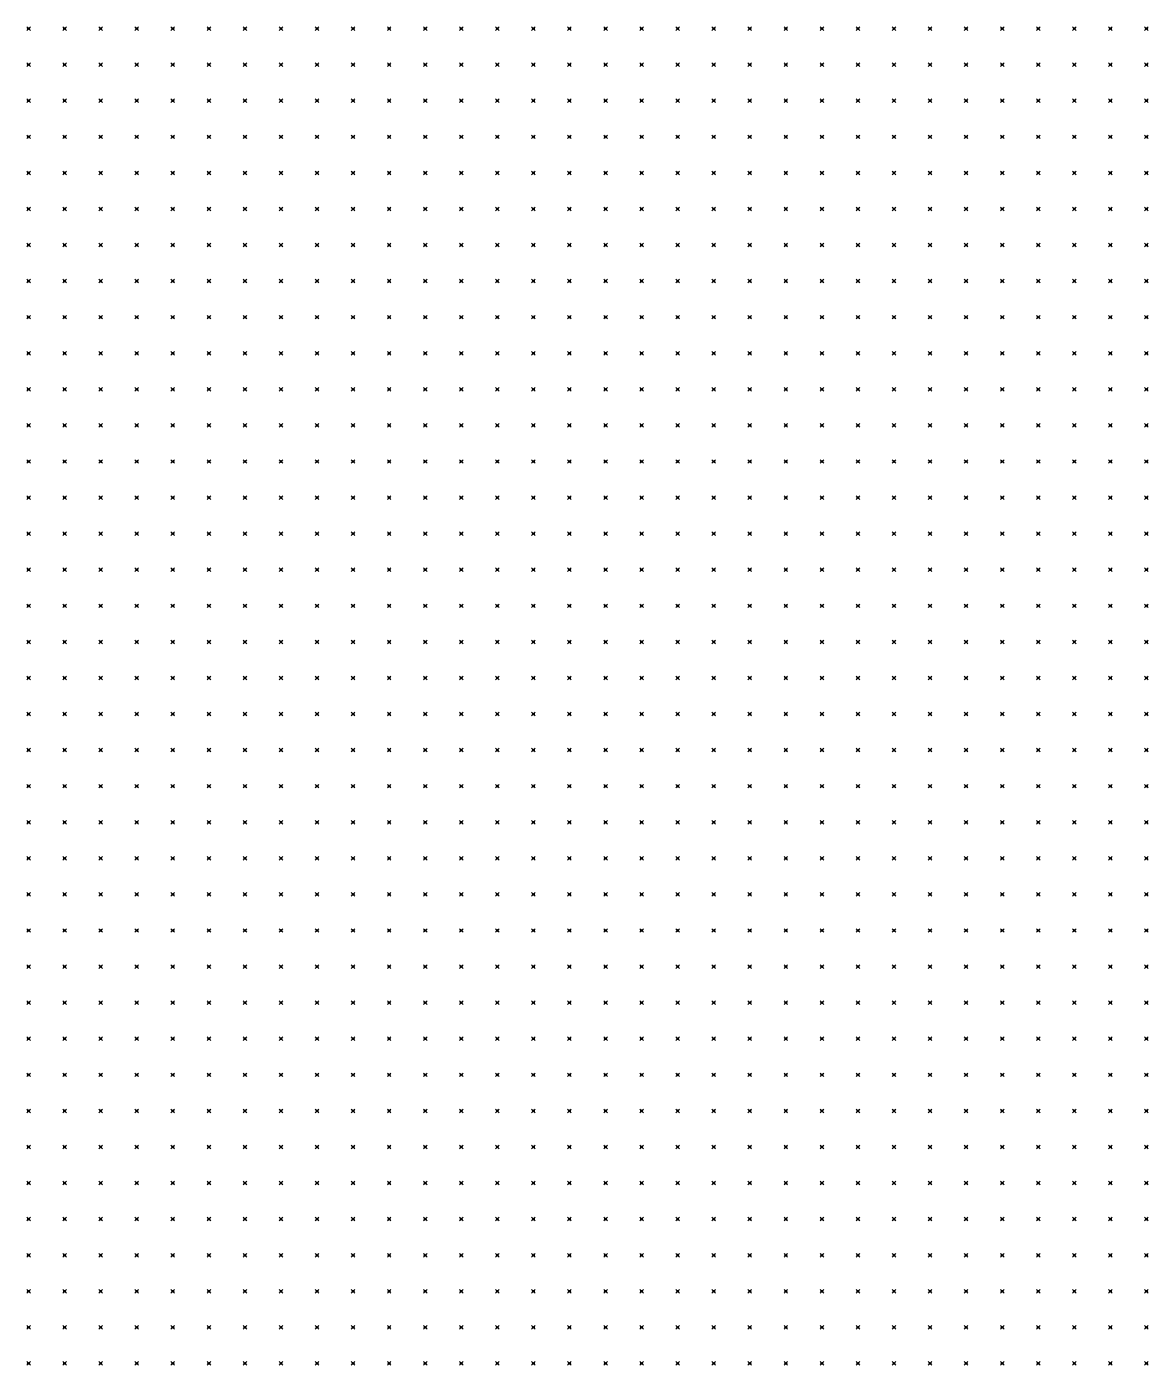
# Model space of a CAD drawing. Header units: metres. Extents: x 441556 to 446409, y 432338 to 461058.
# Drawn here: x 443670.1 to 443763.4, y 446561 to 446672.2 of the extents above; entities that cross this region are included whole.
import ezdxf

# ---------------------------------------------------------------- set-up
doc = ezdxf.new("R2010")
doc.units = ezdxf.units.M
doc.header["$MEASUREMENT"] = 0
doc.header["$PDMODE"] = 35
doc.header["$PDSIZE"] = 0.15
doc.layers.add('DTM-NOK-RevN_POINTS', color=91, linetype='Continuous')

msp = doc.modelspace()

# ---------------------------------------------------------------- linework, layer by layer
at = {"layer": 'DTM-NOK-RevN_POINTS'}
for p in [(443670.25, 446672.087, 357.161), (443673.249, 446672.087, 356.788), (443676.249, 446672.087, 356.879), (443679.248, 446672.087, 357.101), (443682.247, 446672.087, 357.329), (443685.247, 446672.087, 357.304), (443688.246, 446672.087, 356.971), (443691.245, 446672.087, 356.75), (443694.245, 446672.087, 356.613), (443697.244, 446672.087, 356.526), (443700.244, 446672.087, 356.518), (443703.243, 446672.087, 356.471), (443706.242, 446672.087, 356.49), (443709.242, 446672.087, 356.412), (443712.241, 446672.087, 356.339), (443715.24, 446672.087, 356.065), (443718.24, 446672.087, 355.11), (443721.239, 446672.087, 355.002), (443724.238, 446672.087, 355.014), (443727.238, 446672.087, 354.931), (443730.237, 446672.087, 354.839), (443733.237, 446672.087, 354.549), (443736.236, 446672.087, 353.616), (443739.235, 446672.087, 352.095), (443742.235, 446672.087, 352.672), (443745.234, 446672.087, 354.197), (443748.233, 446672.087, 354.091), (443751.233, 446672.087, 354.074), (443754.232, 446672.087, 353.958), (443757.231, 446672.087, 353.925), (443760.231, 446672.087, 353.923), (443763.23, 446672.087, 353.95), (443670.25, 446669.087, 357.214), (443673.249, 446669.087, 357.137), (443676.249, 446669.087, 357.171), (443679.248, 446669.087, 357.426), (443682.247, 446669.087, 357.576), (443685.247, 446669.087, 357.525), (443688.246, 446669.087, 357.297), (443691.245, 446669.087, 357.026), (443694.245, 446669.087, 356.95), (443697.244, 446669.087, 356.762), (443700.244, 446669.087, 356.648), (443703.243, 446669.087, 356.685), (443706.242, 446669.087, 356.663), (443709.242, 446669.087, 356.597), (443712.241, 446669.087, 356.528), (443715.24, 446669.087, 356.372), (443718.24, 446669.087, 355.959), (443721.239, 446669.087, 355.611), (443724.238, 446669.087, 355.102), (443727.238, 446669.087, 355.08), (443730.237, 446669.087, 354.957), (443733.237, 446669.087, 354.742), (443736.236, 446669.087, 354.066), (443739.235, 446669.087, 352.676), (443742.235, 446669.087, 352.685), (443745.234, 446669.087, 354.398), (443748.233, 446669.087, 354.552), (443751.233, 446669.087, 354.29), (443754.232, 446669.087, 354.078), (443757.231, 446669.087, 354.091), (443760.231, 446669.087, 354.144), (443763.23, 446669.087, 354.134), (443670.25, 446666.088, 357.404), (443673.249, 446666.088, 357.358), (443676.249, 446666.088, 357.543), (443679.248, 446666.088, 358.137), (443682.247, 446666.088, 357.843), (443685.247, 446666.088, 357.649), (443688.246, 446666.088, 357.519), (443691.245, 446666.088, 357.373), (443694.245, 446666.088, 357.46), (443697.244, 446666.088, 357.256), (443700.244, 446666.088, 357.135), (443703.243, 446666.088, 357.026), (443706.242, 446666.088, 356.96), (443709.242, 446666.088, 356.852), (443712.241, 446666.088, 356.708), (443715.24, 446666.088, 356.627), (443718.24, 446666.088, 356.567), (443721.239, 446666.088, 356.388), (443724.238, 446666.088, 355.458), (443727.238, 446666.088, 355.153), (443730.237, 446666.088, 355.102), (443733.237, 446666.088, 354.946), (443736.236, 446666.088, 354.32), (443739.235, 446666.088, 353), (443742.235, 446666.088, 352.296), (443745.234, 446666.088, 354.261), (443748.233, 446666.088, 354.695), (443751.233, 446666.088, 354.483), (443754.232, 446666.088, 354.335), (443757.231, 446666.088, 354.331), (443760.231, 446666.088, 354.427), (443763.23, 446666.088, 354.321), (443670.25, 446663.088, 357.624), (443673.249, 446663.088, 357.624), (443676.249, 446663.088, 357.84), (443679.248, 446663.088, 358.214), (443682.247, 446663.088, 358.202), (443685.247, 446663.088, 357.8), (443688.246, 446663.088, 357.523), (443691.245, 446663.088, 357.503), (443694.245, 446663.088, 357.545), (443697.244, 446663.088, 357.617), (443700.244, 446663.088, 357.599), (443703.243, 446663.088, 357.426), (443706.242, 446663.088, 357.276), (443709.242, 446663.088, 357.047), (443712.241, 446663.088, 357.033), (443715.24, 446663.088, 356.955), (443718.24, 446663.088, 356.722), (443721.239, 446663.088, 356.544), (443724.238, 446663.088, 356.334), (443727.238, 446663.088, 355.777), (443730.237, 446663.088, 355.371), (443733.237, 446663.088, 355.175), (443736.236, 446663.088, 354.83), (443739.235, 446663.088, 353.508), (443742.235, 446663.088, 352.634), (443745.234, 446663.088, 354.567), (443748.233, 446663.088, 354.86), (443751.233, 446663.088, 354.707), (443754.232, 446663.088, 354.64), (443757.231, 446663.088, 354.589), (443760.231, 446663.088, 354.648), (443763.23, 446663.088, 354.545), (443670.25, 446660.089, 357.872), (443673.249, 446660.089, 357.806), (443676.249, 446660.089, 358.181), (443679.248, 446660.089, 358.414), (443682.247, 446660.089, 358.409), (443685.247, 446660.089, 358.224), (443688.246, 446660.089, 357.866), (443691.245, 446660.089, 357.635), (443694.245, 446660.089, 357.7), (443697.244, 446660.089, 357.694), (443700.244, 446660.089, 357.692), (443703.243, 446660.089, 357.736), (443706.242, 446660.089, 357.59), (443709.242, 446660.089, 357.366), (443712.241, 446660.089, 357.56), (443715.24, 446660.089, 357.558), (443718.24, 446660.089, 357.332), (443721.239, 446660.089, 357.046), (443724.238, 446660.089, 356.627), (443727.238, 446660.089, 356.179), (443730.237, 446660.089, 355.751), (443733.237, 446660.089, 355.528), (443736.236, 446660.089, 355.222), (443739.235, 446660.089, 354.317), (443742.235, 446660.089, 352.732), (443745.234, 446660.089, 354.616), (443748.233, 446660.089, 355.011), (443751.233, 446660.089, 354.982), (443754.232, 446660.089, 354.999), (443757.231, 446660.089, 354.961), (443760.231, 446660.089, 355.035), (443763.23, 446660.089, 354.935), (443670.25, 446657.09, 358.048), (443673.249, 446657.09, 358.111), (443676.249, 446657.09, 358.293), (443679.248, 446657.09, 358.393), (443682.247, 446657.09, 358.504), (443685.247, 446657.09, 358.644), (443688.246, 446657.09, 358.445), (443691.245, 446657.09, 358.097), (443694.245, 446657.09, 357.795), (443697.244, 446657.09, 357.767), (443700.244, 446657.09, 357.758), (443703.243, 446657.09, 357.782), (443706.242, 446657.09, 357.92), (443709.242, 446657.09, 357.688), (443712.241, 446657.09, 357.702), (443715.24, 446657.09, 357.898), (443718.24, 446657.09, 357.783), (443721.239, 446657.09, 357.684), (443724.238, 446657.09, 357.547), (443727.238, 446657.09, 357.198), (443730.237, 446657.09, 356.478), (443733.237, 446657.09, 355.941), (443736.236, 446657.09, 355.655), (443739.235, 446657.09, 354.662), (443742.235, 446657.09, 352.783), (443745.234, 446657.09, 354.699), (443748.233, 446657.09, 355.204), (443751.233, 446657.09, 355.285), (443754.232, 446657.09, 355.251), (443757.231, 446657.09, 355.252), (443760.231, 446657.09, 355.271), (443763.23, 446657.09, 355.13), (443670.25, 446654.09, 358.27), (443673.249, 446654.09, 358.261), (443676.249, 446654.09, 358.406), (443679.248, 446654.09, 358.599), (443682.247, 446654.09, 358.686), (443685.247, 446654.09, 358.788), (443688.246, 446654.09, 358.797), (443691.245, 446654.09, 358.737), (443694.245, 446654.09, 358.59), (443697.244, 446654.09, 358.257), (443700.244, 446654.09, 358.287), (443703.243, 446654.09, 358.144), (443706.242, 446654.09, 358.119), (443709.242, 446654.09, 358.082), (443712.241, 446654.09, 357.96), (443715.24, 446654.09, 358.061), (443718.24, 446654.09, 358.21), (443721.239, 446654.09, 358.237), (443724.238, 446654.09, 357.926), (443727.238, 446654.09, 357.735), (443730.237, 446654.09, 357.407), (443733.237, 446654.09, 356.455), (443736.236, 446654.09, 355.976), (443739.235, 446654.09, 354.886), (443742.235, 446654.09, 353.154), (443745.234, 446654.09, 355.011), (443748.233, 446654.09, 355.486), (443751.233, 446654.09, 355.403), (443754.232, 446654.09, 355.358), (443757.231, 446654.09, 355.378), (443760.231, 446654.09, 355.392), (443763.23, 446654.09, 355.316), (443670.25, 446651.091, 358.384), (443673.249, 446651.091, 358.201), (443676.249, 446651.091, 358.297), (443679.248, 446651.091, 358.367), (443682.247, 446651.091, 358.567), (443685.247, 446651.091, 358.719), (443688.246, 446651.091, 358.778), (443691.245, 446651.091, 358.864), (443694.245, 446651.091, 358.929), (443697.244, 446651.091, 358.926), (443700.244, 446651.091, 358.897), (443703.243, 446651.091, 358.677), (443706.242, 446651.091, 358.32), (443709.242, 446651.091, 358.196), (443712.241, 446651.091, 358.134), (443715.24, 446651.091, 358.167), (443718.24, 446651.091, 358.26), (443721.239, 446651.091, 358.363), (443724.238, 446651.091, 358.177), (443727.238, 446651.091, 358.206), (443730.237, 446651.091, 357.518), (443733.237, 446651.091, 356.848), (443736.236, 446651.091, 356.354), (443739.235, 446651.091, 354.884), (443742.235, 446651.091, 353.198), (443745.234, 446651.091, 355.322), (443748.233, 446651.091, 355.776), (443751.233, 446651.091, 355.63), (443754.232, 446651.091, 355.623), (443757.231, 446651.091, 355.573), (443760.231, 446651.091, 355.558), (443763.23, 446651.091, 355.505), (443670.25, 446648.092, 358.607), (443673.249, 446648.092, 358.402), (443676.249, 446648.092, 358.419), (443679.248, 446648.092, 358.593), (443682.247, 446648.092, 358.702), (443685.247, 446648.092, 358.809), (443688.246, 446648.092, 358.713), (443691.245, 446648.092, 358.833), (443694.245, 446648.092, 358.998), (443697.244, 446648.092, 358.949), (443700.244, 446648.092, 358.937), (443703.243, 446648.092, 358.78), (443706.242, 446648.092, 358.435), (443709.242, 446648.092, 358.132), (443712.241, 446648.092, 358.273), (443715.24, 446648.092, 358.453), (443718.24, 446648.092, 358.449), (443721.239, 446648.092, 358.214), (443724.238, 446648.092, 358.194), (443727.238, 446648.092, 357.936), (443730.237, 446648.092, 357.511), (443733.237, 446648.092, 357.001), (443736.236, 446648.092, 356.626), (443739.235, 446648.092, 355.157), (443742.235, 446648.092, 353.422), (443745.234, 446648.092, 355.399), (443748.233, 446648.092, 356.063), (443751.233, 446648.092, 355.951), (443754.232, 446648.092, 355.933), (443757.231, 446648.092, 355.782), (443760.231, 446648.092, 355.76), (443763.23, 446648.092, 355.734), (443670.25, 446645.092, 358.839), (443673.249, 446645.092, 358.551), (443676.249, 446645.092, 358.682), (443679.248, 446645.092, 358.908), (443682.247, 446645.092, 358.991), (443685.247, 446645.092, 358.817), (443688.246, 446645.092, 359.095), (443691.245, 446645.092, 358.892), (443694.245, 446645.092, 358.862), (443697.244, 446645.092, 358.845), (443700.244, 446645.092, 358.819), (443703.243, 446645.092, 358.694), (443706.242, 446645.092, 358.504), (443709.242, 446645.092, 358.48), (443712.241, 446645.092, 358.567), (443715.24, 446645.092, 358.654), (443718.24, 446645.092, 358.669), (443721.239, 446645.092, 358.214), (443724.238, 446645.092, 358.109), (443727.238, 446645.092, 358.019), (443730.237, 446645.092, 357.666), (443733.237, 446645.092, 357.221), (443736.236, 446645.092, 356.812), (443739.235, 446645.092, 355.463), (443742.235, 446645.092, 353.686), (443745.234, 446645.092, 355.808), (443748.233, 446645.092, 356.713), (443751.233, 446645.092, 356.33), (443754.232, 446645.092, 356.063), (443757.231, 446645.092, 356.018), (443760.231, 446645.092, 356.061), (443763.23, 446645.092, 355.971), (443670.25, 446642.093, 359.069), (443673.249, 446642.093, 358.806), (443676.249, 446642.093, 358.735), (443679.248, 446642.093, 358.869), (443682.247, 446642.093, 358.871), (443685.247, 446642.093, 358.946), (443688.246, 446642.093, 358.924), (443691.245, 446642.093, 358.923), (443694.245, 446642.093, 359.076), (443697.244, 446642.093, 359.027), (443700.244, 446642.093, 358.902), (443703.243, 446642.093, 358.786), (443706.242, 446642.093, 358.691), (443709.242, 446642.093, 358.658), (443712.241, 446642.093, 358.743), (443715.24, 446642.093, 358.914), (443718.24, 446642.093, 358.832), (443721.239, 446642.093, 358.197), (443724.238, 446642.093, 358.115), (443727.238, 446642.093, 357.978), (443730.237, 446642.093, 357.759), (443733.237, 446642.093, 357.395), (443736.236, 446642.093, 356.935), (443739.235, 446642.093, 355.466), (443742.235, 446642.093, 353.836), (443745.234, 446642.093, 355.343), (443748.233, 446642.093, 356.934), (443751.233, 446642.093, 356.55), (443754.232, 446642.093, 356.279), (443757.231, 446642.093, 356.371), (443760.231, 446642.093, 356.41), (443763.23, 446642.093, 356.205), (443670.25, 446639.094, 359.257), (443673.249, 446639.094, 358.962), (443676.249, 446639.094, 358.986), (443679.248, 446639.094, 359.026), (443682.247, 446639.094, 359.158), (443685.247, 446639.094, 359.103), (443688.246, 446639.094, 359.077), (443691.245, 446639.094, 359.111), (443694.245, 446639.094, 359.111), (443697.244, 446639.094, 359.113), (443700.244, 446639.094, 359.096), (443703.243, 446639.094, 359.043), (443706.242, 446639.094, 359.004), (443709.242, 446639.094, 359), (443712.241, 446639.094, 359.16), (443715.24, 446639.094, 359.183), (443718.24, 446639.094, 359.104), (443721.239, 446639.094, 358.535), (443724.238, 446639.094, 358.172), (443727.238, 446639.094, 358.127), (443730.237, 446639.094, 357.878), (443733.237, 446639.094, 357.534), (443736.236, 446639.094, 357.04), (443739.235, 446639.094, 355.514), (443742.235, 446639.094, 354.051), (443745.234, 446639.094, 356.379), (443748.233, 446639.094, 356.914), (443751.233, 446639.094, 356.72), (443754.232, 446639.094, 356.495), (443757.231, 446639.094, 356.679), (443760.231, 446639.094, 356.518), (443763.23, 446639.094, 356.439), (443670.25, 446636.094, 359.417), (443673.249, 446636.094, 359.322), (443676.249, 446636.094, 359.164), (443679.248, 446636.094, 359.338), (443682.247, 446636.094, 359.373), (443685.247, 446636.094, 359.315), (443688.246, 446636.094, 359.221), (443691.245, 446636.094, 359.245), (443694.245, 446636.094, 359.291), (443697.244, 446636.094, 359.241), (443700.244, 446636.094, 359.224), (443703.243, 446636.094, 359.314), (443706.242, 446636.094, 359.275), (443709.242, 446636.094, 359.386), (443712.241, 446636.094, 359.443), (443715.24, 446636.094, 359.268), (443718.24, 446636.094, 359.22), (443721.239, 446636.094, 358.885), (443724.238, 446636.094, 358.424), (443727.238, 446636.094, 358.15), (443730.237, 446636.094, 357.873), (443733.237, 446636.094, 357.602), (443736.236, 446636.094, 356.995), (443739.235, 446636.094, 355.344), (443742.235, 446636.094, 354.439), (443745.234, 446636.094, 356.478), (443748.233, 446636.094, 356.941), (443751.233, 446636.094, 356.932), (443754.232, 446636.094, 356.871), (443757.231, 446636.094, 356.85), (443760.231, 446636.094, 356.753), (443763.23, 446636.094, 356.64), (443670.25, 446633.095, 359.576), (443673.249, 446633.095, 359.54), (443676.249, 446633.095, 359.431), (443679.248, 446633.095, 359.592), (443682.247, 446633.095, 359.707), (443685.247, 446633.095, 359.651), (443688.246, 446633.095, 359.553), (443691.245, 446633.095, 359.479), (443694.245, 446633.095, 359.489), (443697.244, 446633.095, 359.405), (443700.244, 446633.095, 359.49), (443703.243, 446633.095, 359.496), (443706.242, 446633.095, 359.545), (443709.242, 446633.095, 359.549), (443712.241, 446633.095, 359.517), (443715.24, 446633.095, 359.442), (443718.24, 446633.095, 359.171), (443721.239, 446633.095, 358.924), (443724.238, 446633.095, 358.764), (443727.238, 446633.095, 358.43), (443730.237, 446633.095, 358.064), (443733.237, 446633.095, 357.719), (443736.236, 446633.095, 357.027), (443739.235, 446633.095, 355.719), (443742.235, 446633.095, 354.622), (443745.234, 446633.095, 356.504), (443748.233, 446633.095, 357.124), (443751.233, 446633.095, 357.198), (443754.232, 446633.095, 357.255), (443757.231, 446633.095, 357.138), (443760.231, 446633.095, 356.95), (443763.23, 446633.095, 356.889), (443670.25, 446630.096, 359.726), (443673.249, 446630.096, 359.819), (443676.249, 446630.096, 359.72), (443679.248, 446630.096, 359.963), (443682.247, 446630.096, 360.029), (443685.247, 446630.096, 359.853), (443688.246, 446630.096, 359.698), (443691.245, 446630.096, 359.726), (443694.245, 446630.096, 359.671), (443697.244, 446630.096, 359.677), (443700.244, 446630.096, 359.663), (443703.243, 446630.096, 359.66), (443706.242, 446630.096, 359.669), (443709.242, 446630.096, 359.653), (443712.241, 446630.096, 359.604), (443715.24, 446630.096, 359.497), (443718.24, 446630.096, 359.293), (443721.239, 446630.096, 359.118), (443724.238, 446630.096, 359), (443727.238, 446630.096, 358.532), (443730.237, 446630.096, 358.129), (443733.237, 446630.096, 357.817), (443736.236, 446630.096, 356.748), (443739.235, 446630.096, 355.694), (443742.235, 446630.096, 355.275), (443745.234, 446630.096, 357.109), (443748.233, 446630.096, 357.587), (443751.233, 446630.096, 357.73), (443754.232, 446630.096, 357.612), (443757.231, 446630.096, 357.309), (443760.231, 446630.096, 357.154), (443763.23, 446630.096, 357.088), (443670.25, 446627.096, 359.893), (443673.249, 446627.096, 360.01), (443676.249, 446627.096, 360.084), (443679.248, 446627.096, 360.253), (443682.247, 446627.096, 360.183), (443685.247, 446627.096, 360.082), (443688.246, 446627.096, 359.913), (443691.245, 446627.096, 359.701), (443694.245, 446627.096, 359.707), (443697.244, 446627.096, 359.808), (443700.244, 446627.096, 360.072), (443703.243, 446627.096, 360.295), (443706.242, 446627.096, 359.91), (443709.242, 446627.096, 359.744), (443712.241, 446627.096, 359.674), (443715.24, 446627.096, 359.392), (443718.24, 446627.096, 359.412), (443721.239, 446627.096, 359.229), (443724.238, 446627.096, 359.159), (443727.238, 446627.096, 358.811), (443730.237, 446627.096, 358.493), (443733.237, 446627.096, 358.021), (443736.236, 446627.096, 356.719), (443739.235, 446627.096, 355.629), (443742.235, 446627.096, 355.909), (443745.234, 446627.096, 357.669), (443748.233, 446627.096, 357.946), (443751.233, 446627.096, 357.919), (443754.232, 446627.096, 357.753), (443757.231, 446627.096, 357.435), (443760.231, 446627.096, 357.441), (443763.23, 446627.096, 357.358), (443670.25, 446624.097, 360.079), (443673.249, 446624.097, 360.163), (443676.249, 446624.097, 360.32), (443679.248, 446624.097, 360.445), (443682.247, 446624.097, 360.236), (443685.247, 446624.097, 360.179), (443688.246, 446624.097, 360.183), (443691.245, 446624.097, 360.142), (443694.245, 446624.097, 360.201), (443697.244, 446624.097, 360.564), (443700.244, 446624.097, 361.309), (443703.243, 446624.097, 361.36), (443706.242, 446624.097, 360.826), (443709.242, 446624.097, 359.92), (443712.241, 446624.097, 359.754), (443715.24, 446624.097, 359.495), (443718.24, 446624.097, 359.515), (443721.239, 446624.097, 359.551), (443724.238, 446624.097, 359.507), (443727.238, 446624.097, 359.371), (443730.237, 446624.097, 358.967), (443733.237, 446624.097, 358.86), (443736.236, 446624.097, 356.569), (443739.235, 446624.097, 355.71), (443742.235, 446624.097, 356.502), (443745.234, 446624.097, 358.414), (443748.233, 446624.097, 358.363), (443751.233, 446624.097, 358.167), (443754.232, 446624.097, 357.853), (443757.231, 446624.097, 357.746), (443760.231, 446624.097, 357.647), (443763.23, 446624.097, 357.641), (443670.25, 446621.097, 360.187), (443673.249, 446621.097, 360.34), (443676.249, 446621.097, 360.526), (443679.248, 446621.097, 360.774), (443682.247, 446621.097, 360.836), (443685.247, 446621.097, 360.43), (443688.246, 446621.097, 360.596), (443691.245, 446621.097, 361.086), (443694.245, 446621.097, 361.235), (443697.244, 446621.097, 361.308), (443700.244, 446621.097, 361.333), (443703.243, 446621.097, 361.255), (443706.242, 446621.097, 360.832), (443709.242, 446621.097, 360.012), (443712.241, 446621.097, 359.876), (443715.24, 446621.097, 359.776), (443718.24, 446621.097, 359.717), (443721.239, 446621.097, 359.811), (443724.238, 446621.097, 359.614), (443727.238, 446621.097, 359.361), (443730.237, 446621.097, 359.18), (443733.237, 446621.097, 358.573), (443736.236, 446621.097, 356.416), (443739.235, 446621.097, 355.842), (443742.235, 446621.097, 356.719), (443745.234, 446621.097, 358.798), (443748.233, 446621.097, 358.486), (443751.233, 446621.097, 358.214), (443754.232, 446621.097, 358.059), (443757.231, 446621.097, 357.96), (443760.231, 446621.097, 357.918), (443763.23, 446621.097, 357.901), (443670.25, 446618.098, 360.329), (443673.249, 446618.098, 360.427), (443676.249, 446618.098, 360.704), (443679.248, 446618.098, 360.987), (443682.247, 446618.098, 361.011), (443685.247, 446618.098, 361.136), (443688.246, 446618.098, 361.359), (443691.245, 446618.098, 361.35), (443694.245, 446618.098, 361.364), (443697.244, 446618.098, 361.382), (443700.244, 446618.098, 361.359), (443703.243, 446618.098, 361.259), (443706.242, 446618.098, 361.214), (443709.242, 446618.098, 360.078), (443712.241, 446618.098, 360.09), (443715.24, 446618.098, 359.928), (443718.24, 446618.098, 359.895), (443721.239, 446618.098, 359.796), (443724.238, 446618.098, 359.56), (443727.238, 446618.098, 359.455), (443730.237, 446618.098, 359.31), (443733.237, 446618.098, 358.325), (443736.236, 446618.098, 357.144), (443739.235, 446618.098, 357.241), (443742.235, 446618.098, 358.643), (443745.234, 446618.098, 358.639), (443748.233, 446618.098, 358.52), (443751.233, 446618.098, 358.367), (443754.232, 446618.098, 358.345), (443757.231, 446618.098, 358.235), (443760.231, 446618.098, 358.21), (443763.23, 446618.098, 358.135), (443670.25, 446615.099, 360.769), (443673.249, 446615.099, 360.836), (443676.249, 446615.099, 360.927), (443679.248, 446615.099, 361.099), (443682.247, 446615.099, 361.109), (443685.247, 446615.099, 361.221), (443688.246, 446615.099, 361.416), (443691.245, 446615.099, 361.352), (443694.245, 446615.099, 361.354), (443697.244, 446615.099, 361.435), (443700.244, 446615.099, 361.484), (443703.243, 446615.099, 361.343), (443706.242, 446615.099, 361.03), (443709.242, 446615.099, 360.465), (443712.241, 446615.099, 360.43), (443715.24, 446615.099, 360.26), (443718.24, 446615.099, 359.973), (443721.239, 446615.099, 359.725), (443724.238, 446615.099, 359.585), (443727.238, 446615.099, 359.486), (443730.237, 446615.099, 359.328), (443733.237, 446615.099, 359.129), (443736.236, 446615.099, 359.032), (443739.235, 446615.099, 358.858), (443742.235, 446615.099, 358.778), (443745.234, 446615.099, 358.674), (443748.233, 446615.099, 358.643), (443751.233, 446615.099, 358.559), (443754.232, 446615.099, 358.506), (443757.231, 446615.099, 358.45), (443760.231, 446615.099, 358.428), (443763.23, 446615.099, 358.432), (443670.25, 446612.099, 361.031), (443673.249, 446612.099, 361.017), (443676.249, 446612.099, 361.154), (443679.248, 446612.099, 361.177), (443682.247, 446612.099, 361.077), (443685.247, 446612.099, 361.245), (443688.246, 446612.099, 361.392), (443691.245, 446612.099, 361.375), (443694.245, 446612.099, 361.489), (443697.244, 446612.099, 361.481), (443700.244, 446612.099, 361.33), (443703.243, 446612.099, 361.141), (443706.242, 446612.099, 360.739), (443709.242, 446612.099, 360.521), (443712.241, 446612.099, 360.28), (443715.24, 446612.099, 360.092), (443718.24, 446612.099, 359.891), (443721.239, 446612.099, 359.773), (443724.238, 446612.099, 359.6), (443727.238, 446612.099, 359.343), (443730.237, 446612.099, 358.563), (443733.237, 446612.099, 357.462), (443736.236, 446612.099, 356.998), (443739.235, 446612.099, 357.3), (443742.235, 446612.099, 358.99), (443745.234, 446612.099, 358.871), (443748.233, 446612.099, 358.799), (443751.233, 446612.099, 358.707), (443754.232, 446612.099, 358.721), (443757.231, 446612.099, 358.672), (443760.231, 446612.099, 358.662), (443763.23, 446612.099, 358.627), (443670.25, 446609.1, 361.199), (443673.249, 446609.1, 361.117), (443676.249, 446609.1, 361.037), (443679.248, 446609.1, 361.108), (443682.247, 446609.1, 361.154), (443685.247, 446609.1, 361.391), (443688.246, 446609.1, 361.684), (443691.245, 446609.1, 361.517), (443694.245, 446609.1, 361.502), (443697.244, 446609.1, 361.276), (443700.244, 446609.1, 360.964), (443703.243, 446609.1, 360.743), (443706.242, 446609.1, 360.562), (443709.242, 446609.1, 360.395), (443712.241, 446609.1, 360.238), (443715.24, 446609.1, 360.09), (443718.24, 446609.1, 359.783), (443721.239, 446609.1, 359.279), (443724.238, 446609.1, 358.442), (443727.238, 446609.1, 357.789), (443730.237, 446609.1, 357.698), (443733.237, 446609.1, 357.375), (443736.236, 446609.1, 357.795), (443739.235, 446609.1, 359.007), (443742.235, 446609.1, 359.516), (443745.234, 446609.1, 359.504), (443748.233, 446609.1, 359.347), (443751.233, 446609.1, 359.088), (443754.232, 446609.1, 358.859), (443757.231, 446609.1, 358.885), (443760.231, 446609.1, 358.846), (443763.23, 446609.1, 358.747), (443670.25, 446606.101, 361.409), (443673.249, 446606.101, 361.113), (443676.249, 446606.101, 361.042), (443679.248, 446606.101, 361.183), (443682.247, 446606.101, 361.572), (443685.247, 446606.101, 361.882), (443688.246, 446606.101, 362.385), (443691.245, 446606.101, 361.765), (443694.245, 446606.101, 361.306), (443697.244, 446606.101, 360.998), (443700.244, 446606.101, 360.852), (443703.243, 446606.101, 360.785), (443706.242, 446606.101, 360.603), (443709.242, 446606.101, 360.381), (443712.241, 446606.101, 360.24), (443715.24, 446606.101, 360.066), (443718.24, 446606.101, 359.334), (443721.239, 446606.101, 358.298), (443724.238, 446606.101, 357.873), (443727.238, 446606.101, 357.798), (443730.237, 446606.101, 357.907), (443733.237, 446606.101, 358.061), (443736.236, 446606.101, 358.831), (443739.235, 446606.101, 359.046), (443742.235, 446606.101, 359.651), (443745.234, 446606.101, 359.688), (443748.233, 446606.101, 359.837), (443751.233, 446606.101, 359.681), (443754.232, 446606.101, 359.171), (443757.231, 446606.101, 359.163), (443760.231, 446606.101, 359.027), (443763.23, 446606.101, 358.964), (443670.25, 446603.101, 362.579), (443673.249, 446603.101, 361.583), (443676.249, 446603.101, 361.612), (443679.248, 446603.101, 361.77), (443682.247, 446603.101, 361.93), (443685.247, 446603.101, 361.955), (443688.246, 446603.101, 361.867), (443691.245, 446603.101, 361.449), (443694.245, 446603.101, 361.232), (443697.244, 446603.101, 361.025), (443700.244, 446603.101, 360.897), (443703.243, 446603.101, 360.454), (443706.242, 446603.101, 360.294), (443709.242, 446603.101, 360.011), (443712.241, 446603.101, 359.562), (443715.24, 446603.101, 358.931), (443718.24, 446603.101, 358.41), (443721.239, 446603.101, 358.174), (443724.238, 446603.101, 358.946), (443727.238, 446603.101, 359.691), (443730.237, 446603.101, 359.911), (443733.237, 446603.101, 360.409), (443736.236, 446603.101, 359.715), (443739.235, 446603.101, 359.233), (443742.235, 446603.101, 359.388), (443745.234, 446603.101, 359.648), (443748.233, 446603.101, 359.933), (443751.233, 446603.101, 359.83), (443754.232, 446603.101, 359.467), (443757.231, 446603.101, 359.357), (443760.231, 446603.101, 359.274), (443763.23, 446603.101, 359.16), (443670.25, 446600.102, 362.997), (443673.249, 446600.102, 362.211), (443676.249, 446600.102, 362.107), (443679.248, 446600.102, 362.303), (443682.247, 446600.102, 362.014), (443685.247, 446600.102, 361.787), (443688.246, 446600.102, 361.558), (443691.245, 446600.102, 361.246), (443694.245, 446600.102, 360.391), (443697.244, 446600.102, 360.033), (443700.244, 446600.102, 359.681), (443703.243, 446600.102, 359.45), (443706.242, 446600.102, 359.188), (443709.242, 446600.102, 358.937), (443712.241, 446600.102, 358.843), (443715.24, 446600.102, 358.604), (443718.24, 446600.102, 358.687), (443721.239, 446600.102, 360.253), (443724.238, 446600.102, 360.919), (443727.238, 446600.102, 361.139), (443730.237, 446600.102, 361.028), (443733.237, 446600.102, 361.327), (443736.236, 446600.102, 360.424), (443739.235, 446600.102, 359.794), (443742.235, 446600.102, 359.564), (443745.234, 446600.102, 359.985), (443748.233, 446600.102, 360.087), (443751.233, 446600.102, 359.88), (443754.232, 446600.102, 359.666), (443757.231, 446600.102, 359.615), (443760.231, 446600.102, 359.47), (443763.23, 446600.102, 359.427), (443670.25, 446597.103, 363.378), (443673.249, 446597.103, 362.781), (443676.249, 446597.103, 362.561), (443679.248, 446597.103, 362.271), (443682.247, 446597.103, 361.877), (443685.247, 446597.103, 361.484), (443688.246, 446597.103, 360.768), (443691.245, 446597.103, 360.235), (443694.245, 446597.103, 360.11), (443697.244, 446597.103, 360.192), (443700.244, 446597.103, 360.095), (443703.243, 446597.103, 360.211), (443706.242, 446597.103, 360.208), (443709.242, 446597.103, 360.292), (443712.241, 446597.103, 360.297), (443715.24, 446597.103, 360.487), (443718.24, 446597.103, 360.53), (443721.239, 446597.103, 361.18), (443724.238, 446597.103, 361.427), (443727.238, 446597.103, 361.227), (443730.237, 446597.103, 360.988), (443733.237, 446597.103, 361.02), (443736.236, 446597.103, 360.703), (443739.235, 446597.103, 360.399), (443742.235, 446597.103, 360.581), (443745.234, 446597.103, 360.413), (443748.233, 446597.103, 360.307), (443751.233, 446597.103, 359.995), (443754.232, 446597.103, 359.961), (443757.231, 446597.103, 359.863), (443760.231, 446597.103, 359.738), (443763.23, 446597.103, 360.011), (443670.25, 446594.103, 363.289), (443673.249, 446594.103, 362.852), (443676.249, 446594.103, 362.496), (443679.248, 446594.103, 362.035), (443682.247, 446594.103, 361.171), (443685.247, 446594.103, 360.6), (443688.246, 446594.103, 360.45), (443691.245, 446594.103, 360.884), (443694.245, 446594.103, 361.464), (443697.244, 446594.103, 361.558), (443700.244, 446594.103, 361.882), (443703.243, 446594.103, 361.793), (443706.242, 446594.103, 361.846), (443709.242, 446594.103, 361.963), (443712.241, 446594.103, 361.959), (443715.24, 446594.103, 361.699), (443718.24, 446594.103, 361.553), (443721.239, 446594.103, 361.499), (443724.238, 446594.103, 361.817), (443727.238, 446594.103, 362.206), (443730.237, 446594.103, 361.34), (443733.237, 446594.103, 360.753), (443736.236, 446594.103, 360.68), (443739.235, 446594.103, 360.449), (443742.235, 446594.103, 360.642), (443745.234, 446594.103, 360.551), (443748.233, 446594.103, 360.406), (443751.233, 446594.103, 360.223), (443754.232, 446594.103, 360.196), (443757.231, 446594.103, 360.079), (443760.231, 446594.103, 359.955), (443763.23, 446594.103, 360.146), (443670.25, 446591.104, 363.104), (443673.249, 446591.104, 362.713), (443676.249, 446591.104, 361.94), (443679.248, 446591.104, 361.085), (443682.247, 446591.104, 360.822), (443685.247, 446591.104, 361.101), (443688.246, 446591.104, 361.899), (443691.245, 446591.104, 362.722), (443694.245, 446591.104, 362.89), (443697.244, 446591.104, 362.717), (443700.244, 446591.104, 362.76), (443703.243, 446591.104, 362.596), (443706.242, 446591.104, 362.364), (443709.242, 446591.104, 362.337), (443712.241, 446591.104, 362.081), (443715.24, 446591.104, 361.888), (443718.24, 446591.104, 361.78), (443721.239, 446591.104, 361.746), (443724.238, 446591.104, 362.056), (443727.238, 446591.104, 362.614), (443730.237, 446591.104, 362.311), (443733.237, 446591.104, 361.209), (443736.236, 446591.104, 361.246), (443739.235, 446591.104, 360.767), (443742.235, 446591.104, 360.826), (443745.234, 446591.104, 360.714), (443748.233, 446591.104, 360.511), (443751.233, 446591.104, 360.497), (443754.232, 446591.104, 360.435), (443757.231, 446591.104, 360.201), (443760.231, 446591.104, 359.988), (443763.23, 446591.104, 360.252), (443670.25, 446588.104, 362.992), (443673.249, 446588.104, 362.291), (443676.249, 446588.104, 361.301), (443679.248, 446588.104, 361.047), (443682.247, 446588.104, 361.631), (443685.247, 446588.104, 362.307), (443688.246, 446588.104, 363.28), (443691.245, 446588.104, 363.207), (443694.245, 446588.104, 362.98), (443697.244, 446588.104, 362.877), (443700.244, 446588.104, 363.084), (443703.243, 446588.104, 363.198), (443706.242, 446588.104, 362.917), (443709.242, 446588.104, 362.608), (443712.241, 446588.104, 362.416), (443715.24, 446588.104, 362.21), (443718.24, 446588.104, 362.058), (443721.239, 446588.104, 361.781), (443724.238, 446588.104, 361.73), (443727.238, 446588.104, 361.953), (443730.237, 446588.104, 361.955), (443733.237, 446588.104, 361.622), (443736.236, 446588.104, 361.318), (443739.235, 446588.104, 361.158), (443742.235, 446588.104, 361.102), (443745.234, 446588.104, 360.89), (443748.233, 446588.104, 360.751), (443751.233, 446588.104, 360.712), (443754.232, 446588.104, 360.53), (443757.231, 446588.104, 360.273), (443760.231, 446588.104, 360.256), (443763.23, 446588.104, 360.344), (443670.25, 446585.105, 362.685), (443673.249, 446585.105, 361.509), (443676.249, 446585.105, 361.462), (443679.248, 446585.105, 362.141), (443682.247, 446585.105, 363.354), (443685.247, 446585.105, 363.806), (443688.246, 446585.105, 363.695), (443691.245, 446585.105, 363.201), (443694.245, 446585.105, 363.051), (443697.244, 446585.105, 362.938), (443700.244, 446585.105, 362.937), (443703.243, 446585.105, 363.052), (443706.242, 446585.105, 363.603), (443709.242, 446585.105, 363.544), (443712.241, 446585.105, 363.278), (443715.24, 446585.105, 362.65), (443718.24, 446585.105, 362.576), (443721.239, 446585.105, 362.258), (443724.238, 446585.105, 361.892), (443727.238, 446585.105, 361.694), (443730.237, 446585.105, 361.761), (443733.237, 446585.105, 361.718), (443736.236, 446585.105, 361.637), (443739.235, 446585.105, 361.456), (443742.235, 446585.105, 361.307), (443745.234, 446585.105, 361.026), (443748.233, 446585.105, 360.974), (443751.233, 446585.105, 360.844), (443754.232, 446585.105, 360.544), (443757.231, 446585.105, 360.411), (443760.231, 446585.105, 360.444), (443763.23, 446585.105, 360.402), (443670.25, 446582.106, 361.755), (443673.249, 446582.106, 361.799), (443676.249, 446582.106, 363.331), (443679.248, 446582.106, 364.011), (443682.247, 446582.106, 364.197), (443685.247, 446582.106, 363.852), (443688.246, 446582.106, 363.552), (443691.245, 446582.106, 363.269), (443694.245, 446582.106, 363.155), (443697.244, 446582.106, 363.029), (443700.244, 446582.106, 362.979), (443703.243, 446582.106, 363.129), (443706.242, 446582.106, 364.263), (443709.242, 446582.106, 364.61), (443712.241, 446582.106, 363.926), (443715.24, 446582.106, 363.561), (443718.24, 446582.106, 363.268), (443721.239, 446582.106, 362.679), (443724.238, 446582.106, 362.49), (443727.238, 446582.106, 362.03), (443730.237, 446582.106, 361.876), (443733.237, 446582.106, 361.794), (443736.236, 446582.106, 361.812), (443739.235, 446582.106, 361.685), (443742.235, 446582.106, 361.406), (443745.234, 446582.106, 361.217), (443748.233, 446582.106, 361.143), (443751.233, 446582.106, 360.894), (443754.232, 446582.106, 360.58), (443757.231, 446582.106, 360.551), (443760.231, 446582.106, 360.453), (443763.23, 446582.106, 360.453), (443670.25, 446579.106, 361.847), (443673.249, 446579.106, 363.207), (443676.249, 446579.106, 364.709), (443679.248, 446579.106, 364.505), (443682.247, 446579.106, 364.604), (443685.247, 446579.106, 363.871), (443688.246, 446579.106, 363.615), (443691.245, 446579.106, 363.484), (443694.245, 446579.106, 363.415), (443697.244, 446579.106, 363.172), (443700.244, 446579.106, 363.005), (443703.243, 446579.106, 363.03), (443706.242, 446579.106, 363.323), (443709.242, 446579.106, 363.906), (443712.241, 446579.106, 364.31), (443715.24, 446579.106, 364.455), (443718.24, 446579.106, 363.648), (443721.239, 446579.106, 362.629), (443724.238, 446579.106, 362.6), (443727.238, 446579.106, 362.53), (443730.237, 446579.106, 362.181), (443733.237, 446579.106, 361.97), (443736.236, 446579.106, 361.9), (443739.235, 446579.106, 361.761), (443742.235, 446579.106, 361.505), (443745.234, 446579.106, 361.355), (443748.233, 446579.106, 361.281), (443751.233, 446579.106, 360.931), (443754.232, 446579.106, 360.775), (443757.231, 446579.106, 360.646), (443760.231, 446579.106, 360.561), (443763.23, 446579.106, 360.45), (443670.25, 446576.107, 363.069), (443673.249, 446576.107, 365.022), (443676.249, 446576.107, 365.693), (443679.248, 446576.107, 365.598), (443682.247, 446576.107, 365.394), (443685.247, 446576.107, 364.792), (443688.246, 446576.107, 364.147), (443691.245, 446576.107, 363.719), (443694.245, 446576.107, 363.541), (443697.244, 446576.107, 363.389), (443700.244, 446576.107, 363.175), (443703.243, 446576.107, 363.16), (443706.242, 446576.107, 363.084), (443709.242, 446576.107, 363.235), (443712.241, 446576.107, 363.952), (443715.24, 446576.107, 364.198), (443718.24, 446576.107, 363.235), (443721.239, 446576.107, 362.685), (443724.238, 446576.107, 362.667), (443727.238, 446576.107, 362.58), (443730.237, 446576.107, 362.497), (443733.237, 446576.107, 362.329), (443736.236, 446576.107, 362.027), (443739.235, 446576.107, 361.826), (443742.235, 446576.107, 361.736), (443745.234, 446576.107, 361.589), (443748.233, 446576.107, 361.297), (443751.233, 446576.107, 361.232), (443754.232, 446576.107, 360.926), (443757.231, 446576.107, 360.787), (443760.231, 446576.107, 360.591), (443763.23, 446576.107, 360.532), (443670.25, 446573.108, 364.898), (443673.249, 446573.108, 365.872), (443676.249, 446573.108, 365.891), (443679.248, 446573.108, 365.775), (443682.247, 446573.108, 365.633), (443685.247, 446573.108, 365.432), (443688.246, 446573.108, 365.339), (443691.245, 446573.108, 364.912), (443694.245, 446573.108, 364.126), (443697.244, 446573.108, 363.515), (443700.244, 446573.108, 363.454), (443703.243, 446573.108, 363.279), (443706.242, 446573.108, 363.159), (443709.242, 446573.108, 363.13), (443712.241, 446573.108, 363.092), (443715.24, 446573.108, 363.027), (443718.24, 446573.108, 362.916), (443721.239, 446573.108, 362.826), (443724.238, 446573.108, 362.749), (443727.238, 446573.108, 362.695), (443730.237, 446573.108, 362.673), (443733.237, 446573.108, 362.882), (443736.236, 446573.108, 362.264), (443739.235, 446573.108, 361.996), (443742.235, 446573.108, 361.877), (443745.234, 446573.108, 361.813), (443748.233, 446573.108, 361.88), (443751.233, 446573.108, 362.165), (443754.232, 446573.108, 361.628), (443757.231, 446573.108, 361.167), (443760.231, 446573.108, 360.818), (443763.23, 446573.108, 360.68), (443670.25, 446570.108, 366.065), (443673.249, 446570.108, 366.025), (443676.249, 446570.108, 365.852), (443679.248, 446570.108, 365.763), (443682.247, 446570.108, 365.614), (443685.247, 446570.108, 365.436), (443688.246, 446570.108, 365.474), (443691.245, 446570.108, 365.424), (443694.245, 446570.108, 365.285), (443697.244, 446570.108, 364.671), (443700.244, 446570.108, 364.054), (443703.243, 446570.108, 363.81), (443706.242, 446570.108, 363.418), (443709.242, 446570.108, 363.233), (443712.241, 446570.108, 363.195), (443715.24, 446570.108, 363.133), (443718.24, 446570.108, 363.024), (443721.239, 446570.108, 362.954), (443724.238, 446570.108, 362.854), (443727.238, 446570.108, 362.807), (443730.237, 446570.108, 362.733), (443733.237, 446570.108, 362.641), (443736.236, 446570.108, 362.349), (443739.235, 446570.108, 362.202), (443742.235, 446570.108, 362.112), (443745.234, 446570.108, 362.14), (443748.233, 446570.108, 362.789), (443751.233, 446570.108, 363.287), (443754.232, 446570.108, 363.029), (443757.231, 446570.108, 362.415), (443760.231, 446570.108, 361.9), (443763.23, 446570.108, 361.434), (443670.25, 446567.109, 366.867), (443673.249, 446567.109, 366.612), (443676.249, 446567.109, 366.152), (443679.248, 446567.109, 365.836), (443682.247, 446567.109, 365.645), (443685.247, 446567.109, 365.502), (443688.246, 446567.109, 365.508), (443691.245, 446567.109, 365.457), (443694.245, 446567.109, 365.447), (443697.244, 446567.109, 365.281), (443700.244, 446567.109, 365.169), (443703.243, 446567.109, 364.791), (443706.242, 446567.109, 364.408), (443709.242, 446567.109, 363.546), (443712.241, 446567.109, 363.289), (443715.24, 446567.109, 363.226), (443718.24, 446567.109, 363.185), (443721.239, 446567.109, 363.099), (443724.238, 446567.109, 363.015), (443727.238, 446567.109, 362.94), (443730.237, 446567.109, 362.856), (443733.237, 446567.109, 362.722), (443736.236, 446567.109, 362.622), (443739.235, 446567.109, 362.46), (443742.235, 446567.109, 362.426), (443745.234, 446567.109, 363.073), (443748.233, 446567.109, 363.758), (443751.233, 446567.109, 363.728), (443754.232, 446567.109, 363.68), (443757.231, 446567.109, 363.194), (443760.231, 446567.109, 362.523), (443763.23, 446567.109, 362.951), (443670.25, 446564.11, 366.926), (443673.249, 446564.11, 366.816), (443676.249, 446564.11, 366.686), (443679.248, 446564.11, 366.249), (443682.247, 446564.11, 365.9), (443685.247, 446564.11, 365.762), (443688.246, 446564.11, 365.616), (443691.245, 446564.11, 365.61), (443694.245, 446564.11, 365.706), (443697.244, 446564.11, 365.396), (443700.244, 446564.11, 365.294), (443703.243, 446564.11, 365.151), (443706.242, 446564.11, 365.263), (443709.242, 446564.11, 364.942), (443712.241, 446564.11, 364.065), (443715.24, 446564.11, 363.502), (443718.24, 446564.11, 363.377), (443721.239, 446564.11, 363.293), (443724.238, 446564.11, 363.275), (443727.238, 446564.11, 363.205), (443730.237, 446564.11, 363.071), (443733.237, 446564.11, 362.919), (443736.236, 446564.11, 362.836), (443739.235, 446564.11, 362.704), (443742.235, 446564.11, 363.162), (443745.234, 446564.11, 363.832), (443748.233, 446564.11, 363.956), (443751.233, 446564.11, 363.838), (443754.232, 446564.11, 363.802), (443757.231, 446564.11, 363.774), (443760.231, 446564.11, 363.695), (443763.23, 446564.11, 363.111), (443670.25, 446561.11, 366.81), (443673.249, 446561.11, 366.799), (443676.249, 446561.11, 366.841), (443679.248, 446561.11, 366.742), (443682.247, 446561.11, 366.564), (443685.247, 446561.11, 366.13), (443688.246, 446561.11, 365.835), (443691.245, 446561.11, 365.679), (443694.245, 446561.11, 366.074), (443697.244, 446561.11, 365.781), (443700.244, 446561.11, 365.44), (443703.243, 446561.11, 365.236), (443706.242, 446561.11, 365.355), (443709.242, 446561.11, 365.324), (443712.241, 446561.11, 364.802), (443715.24, 446561.11, 364.429), (443718.24, 446561.11, 363.993), (443721.239, 446561.11, 363.631), (443724.238, 446561.11, 363.485), (443727.238, 446561.11, 363.435), (443730.237, 446561.11, 363.293), (443733.237, 446561.11, 363.181), (443736.236, 446561.11, 363.079), (443739.235, 446561.11, 363.018), (443742.235, 446561.11, 363.716), (443745.234, 446561.11, 363.903), (443748.233, 446561.11, 364.064), (443751.233, 446561.11, 364.023), (443754.232, 446561.11, 363.978), (443757.231, 446561.11, 363.913), (443760.231, 446561.11, 363.816), (443763.23, 446561.11, 363.734)]:
    msp.add_point(p, dxfattribs=at)

doc.saveas('drawing.dxf')
